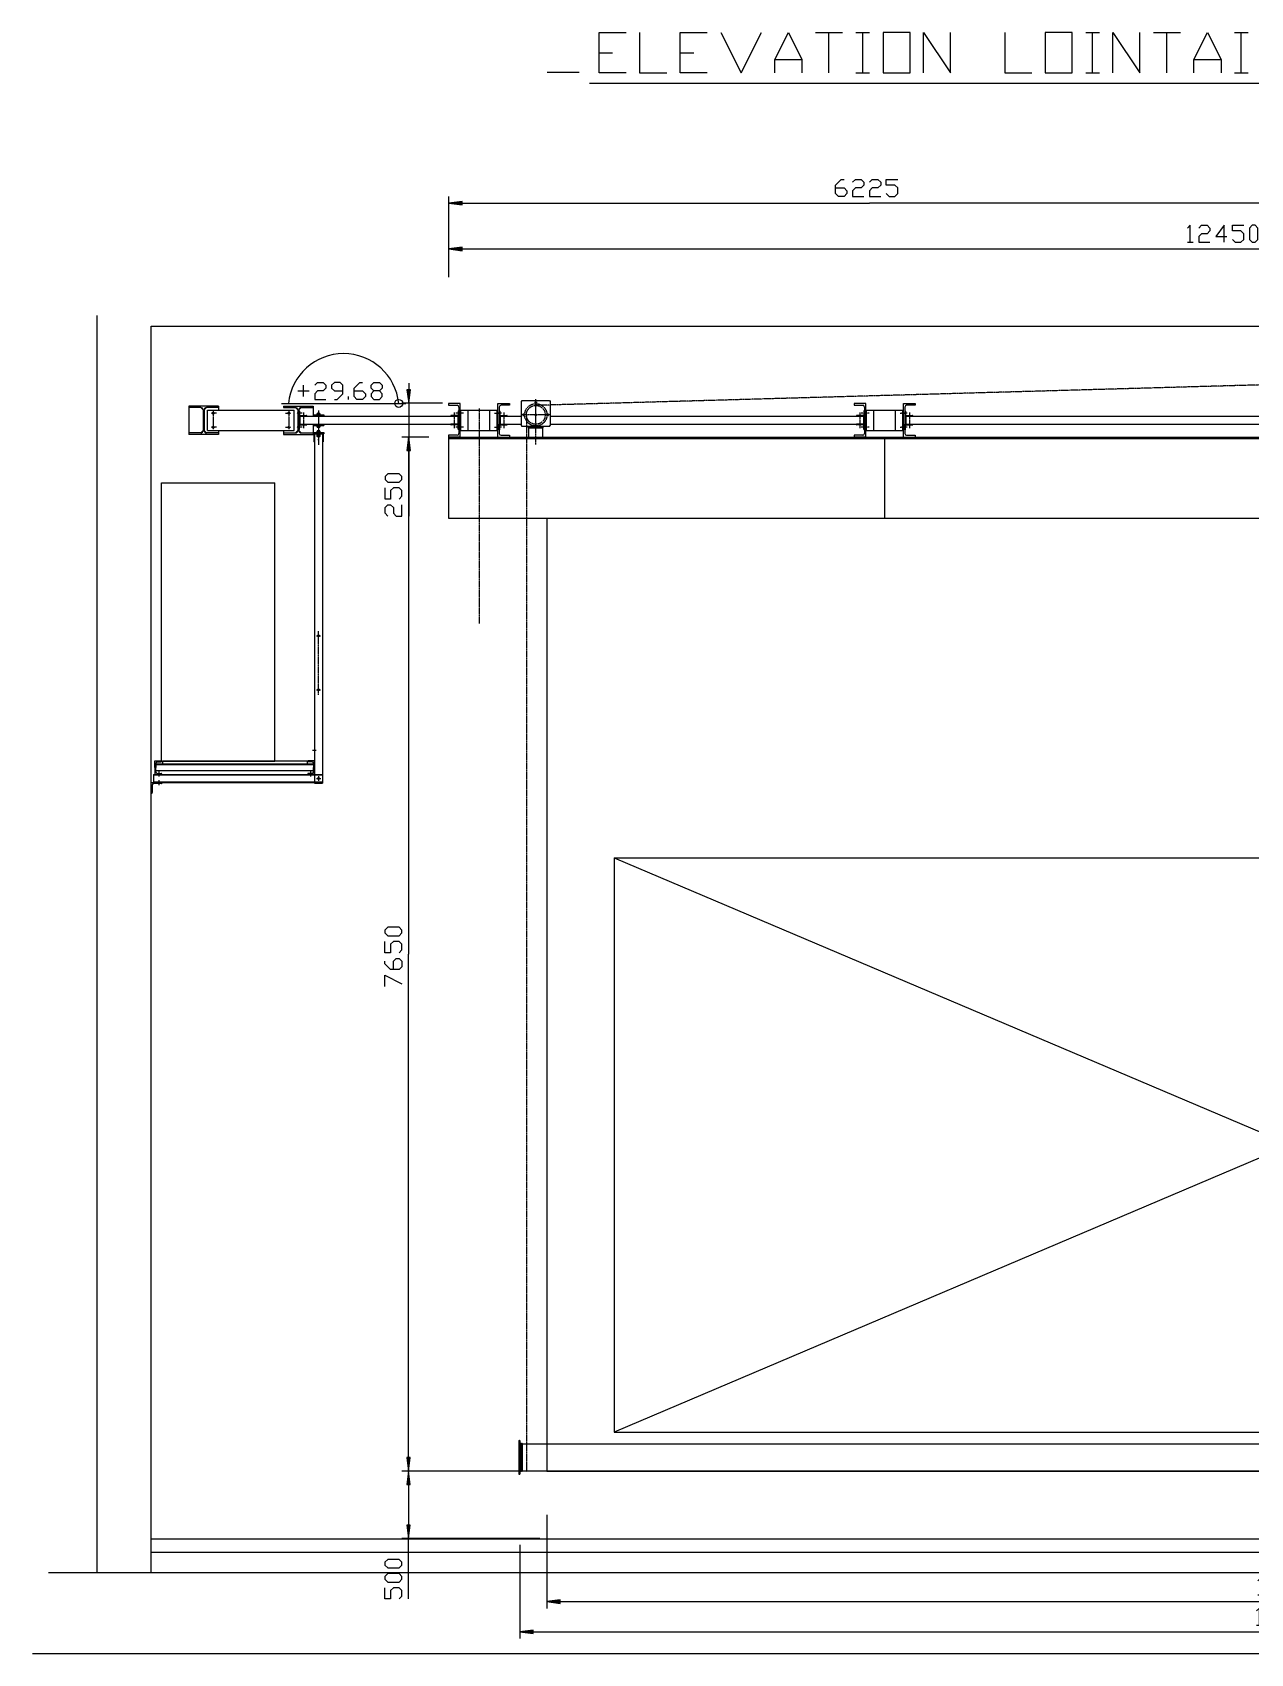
# Model space of a CAD drawing. Header units: millimetres. Extents: x 53635 to 142317, y 101101 to 147193.
# Drawn here: x 123942 to 132952, y 133843 to 145837 of the extents above; entities that cross this region are included whole.
import ezdxf

# ---------------------------------------------------------------- set-up
doc = ezdxf.new("R2010")
doc.units = ezdxf.units.MM
doc.header["$LTSCALE"] = 0.5
doc.header["$MEASUREMENT"] = 0
doc.linetypes.add('AXES2', pattern=[28.575, 19.05, -3.175, 3.175, -3.175])
doc.layers.get('0').update_dxf_attribs({"lineweight": 0})
for name, color, linetype, lineweight in [('-AXE', 1, 'AXES2', 0), ('-beton', 6, 'Continuous', 0), ('-fort', 7, 'Continuous', 0), ('AXE', 1, 'AXES2', 0), ('beton', 6, 'Continuous', 0), ('betonfin', 1, 'Continuous', 0), ('COT', 3, 'Continuous', 0), ('FIN', 1, 'Continuous', 0), ('FORT', 7, 'Continuous', 0)]:
    doc.layers.add(name, color=color, linetype=linetype, lineweight=lineweight)
doc.styles.add('_TCW_TXTSTY_1', font='TIMES.TTF')
doc.styles.get("Standard").update_dxf_attribs({"font": 'TXT.SHX'})
doc.dimstyles.get("Standard").update_dxf_attribs({"dimscale": 10, "dimtxt": 1.5, "dimasz": 2, "dimexe": 1, "dimexo": 1, "dimgap": 1, "dimtad": 1, "dimrnd": 0.5, "dimdsep": 46, "dimtxsty": '_TCW_TXTSTY_1', "dimcen": 0.09, "dimclrd": 3, "dimclre": 3, "dimclrt": 3, "dimadec": 0, "dimazin": 0, "dimtfac": 1, "dimtdec": 3, "dimtmove": 0, "dimatfit": 0, "dimfxl": 1, "dimfrac": 2, "dimtolj": 1, "dimtzin": 0, "dimarcsym": 0})

# ---------------------------------------------------------------- blocks, each defined once
blk = doc.blocks.new('*D23')
at = {"layer": 'COT', "linetype": 'Continuous'}
for points in [[(127546, 134004), (127646, 133991), (127646, 134017)], [(138946, 134004), (138846, 134017), (138846, 133991)]]:
    blk.add_hatch(color=3, dxfattribs=at).paths.add_polyline_path(points)
at = {"linetype": 'ByBlock'}
for points in [[(133017, 134054), (133017, 134179), (132996, 134158)], [(133100, 134054), (133100, 134179), (133079, 134158)]]:
    blk.add_lwpolyline(points, dxfattribs=at)
at = {"linetype": 'ByBlock', "flags": 128}
for points in [[(133225, 134054), (133225, 134179), (133162, 134096), (133246, 134096)], [(133308, 134054), (133329, 134054), (133350, 134075), (133350, 134158), (133329, 134179), (133308, 134179), (133287, 134158), (133287, 134075), (133308, 134054)], [(133412, 134054), (133433, 134054), (133454, 134075), (133454, 134158), (133433, 134179), (133412, 134179), (133392, 134158), (133392, 134075), (133412, 134054)], [(132996, 134054), (133037, 134054)], [(133079, 134054), (133121, 134054)]]:
    blk.add_lwpolyline(points, dxfattribs=at)
at = {"layer": 'COT', "color": 3, "linetype": 'Continuous'}
for p, q in [((127546, 134647), (127546, 133954)), ((138946, 134647), (138946, 133954))]:
    blk.add_line(p, q, dxfattribs=at)
at = {"layer": 'COT', "color": 3, "linetype": 'Continuous', "flags": 128}
for points in [[(127546, 134004), (127646, 133991), (127646, 134017)], [(138946, 134004), (138846, 134017), (138846, 133991)]]:
    blk.add_lwpolyline(points, close=True, dxfattribs=at)
for points in [[(127646, 134004), (127646, 134004), (127646, 134004), (138846, 134004)], [(138846, 134004), (138846, 134004), (138846, 134004), (138846, 134004)]]:
    blk.add_lwpolyline(points, dxfattribs=at)
blk = doc.blocks.new('*D24')
at = {"layer": 'COT', "linetype": 'Continuous'}
for points in [[(127746, 134227), (127846, 134214), (127846, 134240)], [(138746, 134227), (138646, 134240), (138646, 134214)]]:
    blk.add_hatch(color=3, dxfattribs=at).paths.add_polyline_path(points)
at = {"linetype": 'ByBlock'}
for points in [[(133027, 134277), (133027, 134402), (133006, 134381)], [(133110, 134277), (133110, 134402), (133089, 134381)]]:
    blk.add_lwpolyline(points, dxfattribs=at)
at = {"linetype": 'ByBlock', "flags": 128}
for points in [[(133194, 134277), (133214, 134277), (133235, 134298), (133235, 134381), (133214, 134402), (133194, 134402), (133173, 134381), (133173, 134298), (133194, 134277)], [(133298, 134277), (133319, 134277), (133339, 134298), (133339, 134381), (133319, 134402), (133298, 134402), (133277, 134381), (133277, 134298), (133298, 134277)], [(133402, 134277), (133423, 134277), (133444, 134298), (133444, 134381), (133423, 134402), (133402, 134402), (133381, 134381), (133381, 134298), (133402, 134277)], [(133006, 134277), (133048, 134277)], [(133089, 134277), (133131, 134277)]]:
    blk.add_lwpolyline(points, dxfattribs=at)
at = {"layer": 'COT', "color": 3, "linetype": 'Continuous'}
for p, q in [((127746, 134869), (127746, 134177)), ((138746, 134867), (138746, 134177))]:
    blk.add_line(p, q, dxfattribs=at)
at = {"layer": 'COT', "color": 3, "linetype": 'Continuous', "flags": 128}
for points in [[(127746, 134227), (127846, 134214), (127846, 134240)], [(138746, 134227), (138646, 134240), (138646, 134214)]]:
    blk.add_lwpolyline(points, close=True, dxfattribs=at)
for points in [[(127846, 134227), (127846, 134227), (127846, 134227), (138646, 134227)], [(138646, 134227), (138646, 134227), (138646, 134227), (138646, 134227)]]:
    blk.add_lwpolyline(points, dxfattribs=at)
blk = doc.blocks.new('*D38')
at = {"layer": 'COT', "linetype": 'Continuous'}
for points in [[(126724, 142843), (126711, 142743), (126737, 142743)], [(126724, 135193), (126737, 135293), (126711, 135293)]]:
    blk.add_hatch(color=3, dxfattribs=at).paths.add_polyline_path(points)
at = {"linetype": 'ByBlock', "flags": 128}
for points in [[(126674, 139174), (126674, 139195), (126654, 139216), (126570, 139216), (126549, 139195), (126549, 139174), (126570, 139153), (126654, 139153), (126674, 139174)], [(126654, 139028), (126674, 139049), (126674, 139091), (126654, 139111), (126612, 139111), (126591, 139091), (126591, 139028), (126549, 139028), (126549, 139111)], [(126612, 138903), (126612, 138966), (126633, 138986), (126654, 138986), (126674, 138966), (126674, 138924), (126654, 138903), (126591, 138903), (126549, 138945), (126549, 138966)], [(126549, 138778), (126549, 138861), (126674, 138799)]]:
    blk.add_lwpolyline(points, dxfattribs=at)
at = {"layer": 'COT', "color": 3, "linetype": 'Continuous'}
for p, q in [((126871, 142843), (126674, 142843)), ((127696, 135193), (126674, 135193))]:
    blk.add_line(p, q, dxfattribs=at)
at = {"layer": 'COT', "color": 3, "linetype": 'Continuous', "flags": 128}
for points in [[(126724, 142843), (126711, 142743), (126737, 142743)], [(126724, 135193), (126737, 135293), (126711, 135293)]]:
    blk.add_lwpolyline(points, close=True, dxfattribs=at)
for points in [[(126724, 142743), (126724, 142743), (126724, 142743), (126724, 139018)], [(126724, 135293), (126724, 135293), (126724, 135293), (126724, 139018)]]:
    blk.add_lwpolyline(points, dxfattribs=at)
blk = doc.blocks.new('*D39')
at = {"layer": 'COT', "linetype": 'Continuous'}
for points in [[(126725, 143093), (126738, 143193), (126712, 143193)], [(126725, 142843), (126712, 142743), (126738, 142743)]]:
    blk.add_hatch(color=3, dxfattribs=at).paths.add_polyline_path(points)
at = {"linetype": 'ByBlock', "flags": 128}
for points in [[(126675, 142530), (126675, 142551), (126654, 142572), (126570, 142572), (126550, 142551), (126550, 142530), (126570, 142509), (126654, 142509), (126675, 142530)], [(126654, 142384), (126675, 142405), (126675, 142447), (126654, 142468), (126612, 142468), (126591, 142447), (126591, 142384), (126550, 142384), (126550, 142468)], [(126570, 142259), (126550, 142280), (126550, 142322), (126570, 142343), (126591, 142343), (126612, 142322), (126612, 142280), (126633, 142259), (126675, 142259), (126675, 142343)]]:
    blk.add_lwpolyline(points, dxfattribs=at)
at = {"layer": 'COT', "color": 3, "linetype": 'Continuous'}
for p, q in [((126975, 143093), (126675, 143093)), ((126875, 142843), (126675, 142843))]:
    blk.add_line(p, q, dxfattribs=at)
at = {"layer": 'COT', "color": 3, "linetype": 'Continuous', "flags": 128}
for points in [[(126725, 143243), (126725, 143193)], [(126725, 142843), (126725, 142613), (126725, 142259), (126725, 142259)]]:
    blk.add_lwpolyline(points, dxfattribs=at)
for points in [[(126725, 143093), (126738, 143193), (126712, 143193)], [(126725, 142843), (126712, 142743), (126738, 142743)]]:
    blk.add_lwpolyline(points, close=True, dxfattribs=at)
at = {"layer": 'COT', "color": 3, "linetype": 'Continuous'}
blk.add_lwpolyline([(126725, 143093), (126725, 142843)], dxfattribs=at)
blk = doc.blocks.new('*D45')
at = {"layer": 'COT', "linetype": 'Continuous'}
for points in [[(127021, 144235), (127121, 144222), (127121, 144248)], [(139471, 144235), (139371, 144248), (139371, 144222)]]:
    blk.add_hatch(color=3, dxfattribs=at).paths.add_polyline_path(points)
at = {"linetype": 'ByBlock'}
for points in [[(132506, 144285), (132506, 144410), (132485, 144389)], [(133298, 144327), (133381, 144327)], [(133423, 144410), (133464, 144410)], [(133444, 144285), (133444, 144410)]]:
    blk.add_lwpolyline(points, dxfattribs=at)
at = {"linetype": 'ByBlock', "flags": 128}
for points in [[(132569, 144389), (132589, 144410), (132631, 144410), (132652, 144389), (132652, 144368), (132631, 144348), (132589, 144348), (132569, 144327), (132569, 144285), (132652, 144285)], [(132756, 144285), (132756, 144410), (132694, 144327), (132777, 144327)], [(132819, 144306), (132839, 144285), (132881, 144285), (132902, 144306), (132902, 144348), (132881, 144368), (132819, 144368), (132819, 144410), (132902, 144410)], [(132964, 144285), (132985, 144285), (133006, 144306), (133006, 144389), (132985, 144410), (132964, 144410), (132944, 144389), (132944, 144306), (132964, 144285)], [(133256, 144389), (133235, 144410), (133194, 144410), (133173, 144389), (133173, 144306), (133194, 144285), (133235, 144285), (133256, 144306)], [(133298, 144285), (133298, 144327), (133339, 144410), (133381, 144327), (133381, 144285)], [(133506, 144306), (133527, 144285), (133569, 144285), (133589, 144306), (133506, 144389), (133527, 144410), (133569, 144410), (133589, 144389)], [(133631, 144306), (133652, 144285), (133694, 144285), (133714, 144306), (133631, 144389), (133652, 144410), (133694, 144410), (133714, 144389)], [(133756, 144285), (133839, 144285), (133839, 144410), (133756, 144410), (133756, 144285)], [(133881, 144285), (133881, 144410), (133964, 144285), (133964, 144410)], [(132485, 144285), (132527, 144285)], [(133423, 144285), (133464, 144285)]]:
    blk.add_lwpolyline(points, dxfattribs=at)
at = {"layer": 'COT', "color": 3, "linetype": 'Continuous'}
for p, q in [((127021, 144027), (127021, 144285)), ((139471, 144027), (139471, 144285))]:
    blk.add_line(p, q, dxfattribs=at)
at = {"layer": 'COT', "color": 3, "linetype": 'Continuous', "flags": 128}
for points in [[(127021, 144235), (127121, 144222), (127121, 144248)], [(139471, 144235), (139371, 144248), (139371, 144222)]]:
    blk.add_lwpolyline(points, close=True, dxfattribs=at)
for points in [[(127121, 144235), (127121, 144235), (127121, 144235), (133246, 144235)], [(139371, 144235), (139371, 144235), (139371, 144235), (133246, 144235)]]:
    blk.add_lwpolyline(points, dxfattribs=at)
blk = doc.blocks.new('*D46')
at = {"layer": 'COT', "linetype": 'Continuous'}
for points in [[(127021, 144574), (127121, 144561), (127121, 144587)], [(133246, 144574), (133146, 144587), (133146, 144561)]]:
    blk.add_hatch(color=3, dxfattribs=at).paths.add_polyline_path(points)
at = {"linetype": 'ByBlock', "flags": 128}
for points in [[(129883, 144687), (129946, 144687), (129967, 144666), (129967, 144645), (129946, 144624), (129904, 144624), (129883, 144645), (129883, 144708), (129925, 144749), (129946, 144749)], [(130008, 144729), (130029, 144749), (130071, 144749), (130092, 144729), (130092, 144708), (130071, 144687), (130029, 144687), (130008, 144666), (130008, 144624), (130092, 144624)], [(130133, 144729), (130154, 144749), (130196, 144749), (130217, 144729), (130217, 144708), (130196, 144687), (130154, 144687), (130133, 144666), (130133, 144624), (130217, 144624)], [(130258, 144645), (130279, 144624), (130321, 144624), (130342, 144645), (130342, 144687), (130321, 144708), (130258, 144708), (130258, 144749), (130342, 144749)]]:
    blk.add_lwpolyline(points, dxfattribs=at)
at = {"layer": 'COT', "color": 3, "linetype": 'Continuous'}
for p, q in [((127021, 144158), (127021, 144624)), ((133246, 144550), (133246, 144624))]:
    blk.add_line(p, q, dxfattribs=at)
at = {"layer": 'COT', "color": 3, "linetype": 'Continuous', "flags": 128}
for points in [[(127021, 144574), (127121, 144561), (127121, 144587)], [(133246, 144574), (133146, 144587), (133146, 144561)]]:
    blk.add_lwpolyline(points, close=True, dxfattribs=at)
for points in [[(127121, 144574), (127121, 144574), (127121, 144574), (130133, 144574)], [(133146, 144574), (133146, 144574), (133146, 144574), (130133, 144574)]]:
    blk.add_lwpolyline(points, dxfattribs=at)
blk = doc.blocks.new('*D77')
at = {"layer": 'COT', "linetype": 'Continuous', "ltscale": 2}
for points in [[(126724, 135193), (126711, 135093), (126737, 135093)], [(126724, 134693), (126737, 134793), (126711, 134793)]]:
    blk.add_hatch(color=3, dxfattribs=at).paths.add_polyline_path(points)
at = {"linetype": 'ByBlock', "flags": 128}
for points in [[(126674, 134497), (126674, 134518), (126654, 134538), (126570, 134538), (126549, 134518), (126549, 134497), (126570, 134476), (126654, 134476), (126674, 134497)], [(126674, 134393), (126674, 134413), (126654, 134434), (126570, 134434), (126549, 134413), (126549, 134393), (126570, 134372), (126654, 134372), (126674, 134393)], [(126654, 134247), (126674, 134268), (126674, 134309), (126654, 134330), (126612, 134330), (126591, 134309), (126591, 134247), (126549, 134247), (126549, 134330)]]:
    blk.add_lwpolyline(points, dxfattribs=at)
at = {"layer": 'COT', "color": 3, "linetype": 'Continuous', "ltscale": 2}
for p, q in [((127646, 135193), (126674, 135193)), ((127696, 134693), (126674, 134693))]:
    blk.add_line(p, q, dxfattribs=at)
at = {"layer": 'COT', "color": 3, "linetype": 'Continuous', "ltscale": 2, "flags": 128}
for points in [[(126724, 135193), (126711, 135093), (126737, 135093)], [(126724, 134693), (126737, 134793), (126711, 134793)]]:
    blk.add_lwpolyline(points, close=True, dxfattribs=at)
for points in [[(126724, 135093), (126724, 134793), (126724, 134793), (126724, 134743)], [(126724, 134247), (126724, 134580), (126724, 134693), (126724, 134743)]]:
    blk.add_lwpolyline(points, dxfattribs=at)

msp = doc.modelspace()

# ---------------------------------------------------------------- linework, layer by layer
at = {"layer": '-AXE'}
for p, q in [((125303.65, 143019.63), (125263.18, 143019.63)), ((125303.65, 143019.63), (125263.18, 143019.63)), ((125278.19, 143035.91), (125278.19, 142901.56)), ((125278.19, 143035.91), (125278.19, 142901.56)), ((125812.73, 143019.63), (125853.21, 143019.63)), ((125812.73, 143019.63), (125853.21, 143019.63)), ((125838.19, 143035.91), (125838.19, 142901.56)), ((125838.19, 143035.91), (125838.19, 142901.56)), ((125938.14, 143019.63), (125897.66, 143019.63)), ((125946.69, 143025.51), (125946.69, 142909.6)), ((127061.69, 143025.51), (127061.69, 142909.6)), ((127113.07, 143019.63), (127072.59, 143019.63)), ((127130.63, 143019.63), (127090.16, 143019.63)), ((127360.75, 143019.63), (127401.23, 143019.63)), ((127411.6, 143019.63), (127371.12, 143019.63)), ((127429.69, 143025.51), (127429.69, 142909.6)), ((130061.69, 143025.51), (130061.69, 142909.6)), ((130113.07, 143019.63), (130072.59, 143019.63)), ((130130.63, 143019.63), (130090.16, 143019.63)), ((130360.75, 143019.63), (130401.23, 143019.63)), ((130411.6, 143019.63), (130371.12, 143019.63)), ((130429.69, 143025.51), (130429.69, 142909.6)), ((125303.65, 142915.63), (125263.18, 142915.63)), ((125303.65, 142915.63), (125263.18, 142915.63)), ((125812.73, 142915.63), (125853.21, 142915.63)), ((125812.73, 142915.63), (125853.21, 142915.63)), ((125938.14, 142915.63), (125897.66, 142915.63)), ((127113.07, 142915.63), (127072.59, 142915.63)), ((127130.63, 142915.63), (127090.16, 142915.63)), ((127360.75, 142915.63), (127401.23, 142915.63)), ((127411.6, 142915.63), (127371.12, 142915.63)), ((130113.07, 142915.63), (130072.59, 142915.63)), ((130130.63, 142915.63), (130090.16, 142915.63)), ((130360.75, 142915.63), (130401.23, 142915.63)), ((130411.6, 142915.63), (130371.12, 142915.63))]:
    msp.add_line(p, q, dxfattribs=at)
at = {"layer": '-beton'}
for p, q in [((124420.69, 134442.63), (124420.69, 143742.63)), ((124820.69, 134442.63), (124820.69, 143662.63)), ((124895.69, 140445.63), (124895.69, 142505.63)), ((125735.69, 140445.63), (125735.69, 142505.63))]:
    msp.add_line(p, q, dxfattribs=at)
at = {"layer": '-beton', "color": 6}
for p, q in [((124820.69, 143662.63), (141670.69, 143662.63)), ((124895.69, 142505.63), (125735.69, 142505.63)), ((124895.69, 140445.63), (125735.69, 140445.63))]:
    msp.add_line(p, q, dxfattribs=at)
at = {"layer": '-fort'}
for p, q in [((125318.19, 143072.63), (125098.19, 143072.63)), ((125098.19, 143072.63), (125098.19, 143061.63)), ((125186.69, 143061.63), (125098.19, 143061.63)), ((125204.69, 143043.63), (125204.69, 142891.63)), ((125211.69, 143043.63), (125211.69, 142891.63)), ((125318.19, 143061.63), (125229.69, 143061.63)), ((125238.19, 143042.63), (125878.19, 143042.63)), ((125318.19, 143072.63), (125318.19, 143061.63)), ((125798.19, 143072.63), (126018.19, 143072.63)), ((125798.19, 143072.63), (125798.19, 143061.63)), ((125798.19, 143061.63), (125886.69, 143061.63)), ((125904.69, 143043.63), (125904.69, 142891.63)), ((125911.69, 143043.63), (125911.69, 142891.63)), ((125911.69, 143037.63), (125911.69, 142997.63)), ((125911.69, 143037.63), (125913.69, 143037.63)), ((125911.69, 142997.63), (125971.69, 142997.63)), ((125916.69, 143034.63), (125916.69, 143008.63)), ((125919.69, 142997.63), (127088.69, 142997.63)), ((125922.69, 143002.63), (125968.69, 143002.63)), ((125929.69, 143061.63), (126018.19, 143061.63)), ((125971.69, 142999.63), (125971.69, 142997.63)), ((126018.19, 143072.63), (126018.19, 143061.63)), ((126018.19, 143007.63), (126098.19, 143007.63)), ((126018.19, 142997.63), (126098.19, 142997.63)), ((126049.19, 143018.43), (126047.8, 143017.88)), ((126047.8, 143008.17), (126047.8, 143017.88)), ((126047.8, 143008.17), (126049.19, 143007.63)), ((126058.19, 143018.43), (126049.19, 143018.43)), ((126058.19, 143007.63), (126049.19, 143007.63)), ((126053, 143008.17), (126053, 143017.88)), ((126067.19, 143018.43), (126058.19, 143018.43)), ((126067.19, 143007.63), (126058.19, 143007.63)), ((126063.39, 143008.17), (126063.39, 143017.88)), ((126068.59, 143017.88), (126067.19, 143018.43)), ((126067.19, 143007.63), (126068.59, 143008.17)), ((126068.59, 143017.88), (126068.59, 143008.17)), ((127020.69, 143092.63), (127020.69, 143079.13)), ((127105.69, 143092.63), (127020.69, 143092.63)), ((127020.69, 143079.13), (127083.19, 143079.13)), ((127036.69, 142999.63), (127036.69, 142997.63)), ((127096.69, 142997.63), (127036.69, 142997.63)), ((127085.69, 143002.63), (127039.69, 143002.63)), ((127088.69, 142997.63), (127088.69, 142937.63)), ((127091.69, 143034.63), (127091.69, 143008.63)), ((127096.69, 143037.63), (127094.69, 143037.63)), ((127096.69, 143065.63), (127096.69, 142869.63)), ((127096.69, 143037.63), (127096.69, 142997.63)), ((127105.69, 142842.63), (127105.69, 143092.63)), ((127105.69, 143042.63), (127385.69, 143042.63)), ((127385.69, 143092.63), (127470.69, 143092.63)), ((127385.69, 142842.63), (127385.69, 143092.63)), ((127394.69, 143065.63), (127394.69, 142869.63)), ((127394.69, 143037.63), (127396.69, 143037.63)), ((127394.69, 143037.63), (127394.69, 142997.63)), ((127394.69, 142997.63), (127454.69, 142997.63)), ((127399.69, 143034.63), (127399.69, 143008.63)), ((127402.69, 142997.63), (127560.54, 142997.63)), ((127405.69, 143002.63), (127451.69, 143002.63)), ((127470.69, 143079.13), (127408.19, 143079.13)), ((127454.69, 142999.63), (127454.69, 142997.63)), ((127470.69, 143092.63), (127470.69, 143079.13)), ((127770.54, 142997.63), (130088.69, 142997.63)), ((130105.69, 143092.63), (130020.69, 143092.63)), ((130020.69, 143092.63), (130020.69, 143079.13)), ((130020.69, 143079.13), (130083.19, 143079.13)), ((130036.69, 142999.63), (130036.69, 142997.63)), ((130096.69, 142997.63), (130036.69, 142997.63)), ((130085.69, 143002.63), (130039.69, 143002.63)), ((130088.69, 142997.63), (130088.69, 142937.63)), ((130091.69, 143034.63), (130091.69, 143008.63)), ((130096.69, 143037.63), (130094.69, 143037.63)), ((130096.69, 143065.63), (130096.69, 142869.63)), ((130096.69, 143037.63), (130096.69, 142997.63)), ((130105.69, 142842.63), (130105.69, 143092.63)), ((130105.69, 143042.63), (130385.69, 143042.63)), ((130385.69, 143092.63), (130470.69, 143092.63)), ((130385.69, 142842.63), (130385.69, 143092.63)), ((130394.69, 143065.63), (130394.69, 142869.63)), ((130394.69, 143037.63), (130394.69, 142997.63)), ((130394.69, 143037.63), (130396.69, 143037.63)), ((130394.69, 142997.63), (130454.69, 142997.63)), ((130399.69, 143034.63), (130399.69, 143008.63)), ((130402.69, 142997.63), (133088.69, 142997.63)), ((130405.69, 143002.63), (130451.69, 143002.63)), ((130470.69, 143079.13), (130408.19, 143079.13)), ((130454.69, 142999.63), (130454.69, 142997.63)), ((130470.69, 143092.63), (130470.69, 143079.13)), ((125186.69, 142873.63), (125098.19, 142873.63)), ((125098.19, 142873.63), (125098.19, 142862.63)), ((125318.19, 142862.63), (125098.19, 142862.63)), ((125318.19, 142873.63), (125229.69, 142873.63)), ((125238.19, 142892.63), (125878.19, 142892.63)), ((125318.19, 142873.63), (125318.19, 142862.63)), ((125798.19, 142873.63), (125886.69, 142873.63)), ((125798.19, 142873.63), (125798.19, 142862.63)), ((125798.19, 142862.63), (126018.19, 142862.63)), ((125911.69, 142897.63), (125911.69, 142937.63)), ((125911.69, 142937.63), (125971.69, 142937.63)), ((125911.69, 142897.63), (125913.69, 142897.63)), ((125916.69, 142900.63), (125916.69, 142926.63)), ((125919.69, 142937.63), (127088.69, 142937.63)), ((125922.69, 142932.63), (125968.69, 142932.63)), ((125929.69, 142873.63), (126018.19, 142873.63)), ((125971.69, 142935.63), (125971.69, 142937.63)), ((126018.19, 142937.63), (126098.19, 142937.63)), ((126018.19, 142927.63), (126098.19, 142927.63)), ((126018.19, 142877.63), (126098.19, 142877.63)), ((126018.19, 142873.63), (126018.19, 142862.63)), ((126018.19, 142867.63), (126098.19, 142867.63)), ((126049.19, 142927.63), (126047.8, 142927.08)), ((126047.8, 142917.37), (126047.8, 142927.08)), ((126047.8, 142917.37), (126049.19, 142916.83)), ((126049.19, 142888.43), (126047.8, 142887.88)), ((126047.8, 142878.17), (126047.8, 142887.88)), ((126047.8, 142878.17), (126049.19, 142877.63)), ((126049.19, 142867.63), (126047.8, 142867.08)), ((126047.8, 142857.37), (126047.8, 142867.08)), ((126047.8, 142857.37), (126049.19, 142856.83)), ((126049.19, 142856.83), (126047.8, 142856.28)), ((126047.8, 142846.57), (126047.8, 142856.28)), ((126058.19, 142927.63), (126049.19, 142927.63)), ((126058.19, 142916.83), (126049.19, 142916.83)), ((126058.19, 142888.43), (126049.19, 142888.43)), ((126058.19, 142877.63), (126049.19, 142877.63)), ((126058.19, 142867.63), (126049.19, 142867.63)), ((126058.19, 142856.83), (126049.19, 142856.83)), ((126058.19, 142856.83), (126049.19, 142856.83)), ((126053, 142917.37), (126053, 142927.08)), ((126053, 142878.17), (126053, 142887.88)), ((126053, 142857.37), (126053, 142867.08)), ((126053, 142846.57), (126053, 142856.28)), ((126067.19, 142927.63), (126058.19, 142927.63)), ((126067.19, 142916.83), (126058.19, 142916.83)), ((126067.19, 142888.43), (126058.19, 142888.43)), ((126067.19, 142877.63), (126058.19, 142877.63)), ((126067.19, 142867.63), (126058.19, 142867.63)), ((126067.19, 142856.83), (126058.19, 142856.83)), ((126067.19, 142856.83), (126058.19, 142856.83)), ((126063.39, 142917.37), (126063.39, 142927.08)), ((126063.39, 142878.17), (126063.39, 142887.88)), ((126063.39, 142857.37), (126063.39, 142867.08)), ((126063.39, 142846.57), (126063.39, 142856.28)), ((126068.59, 142927.08), (126067.19, 142927.63)), ((126067.19, 142916.83), (126068.59, 142917.37)), ((126068.59, 142887.88), (126067.19, 142888.43)), ((126067.19, 142877.63), (126068.59, 142878.17)), ((126068.59, 142867.08), (126067.19, 142867.63)), ((126067.19, 142856.83), (126068.59, 142857.37)), ((126068.59, 142856.28), (126067.19, 142856.83)), ((126068.59, 142927.08), (126068.59, 142917.37)), ((126068.59, 142887.88), (126068.59, 142878.17)), ((126068.59, 142867.08), (126068.59, 142857.37)), ((126068.59, 142856.28), (126068.59, 142846.57)), ((127020.69, 142856.13), (127020.69, 142842.63)), ((127083.19, 142856.13), (127020.69, 142856.13)), ((127036.69, 142935.63), (127036.69, 142937.63)), ((127096.69, 142937.63), (127036.69, 142937.63)), ((127085.69, 142932.63), (127039.69, 142932.63)), ((127091.69, 142900.63), (127091.69, 142926.63)), ((127096.69, 142897.63), (127094.69, 142897.63)), ((127096.69, 142897.63), (127096.69, 142937.63)), ((127105.69, 142892.63), (127385.69, 142892.63)), ((127394.69, 142937.63), (127454.69, 142937.63)), ((127394.69, 142897.63), (127394.69, 142937.63)), ((127394.69, 142897.63), (127396.69, 142897.63)), ((127399.69, 142900.63), (127399.69, 142926.63)), ((127402.69, 142937.63), (127560.54, 142937.63)), ((127405.69, 142932.63), (127451.69, 142932.63)), ((127408.19, 142856.13), (127470.69, 142856.13)), ((127454.69, 142935.63), (127454.69, 142937.63)), ((127470.69, 142856.13), (127470.69, 142842.63)), ((127770.54, 142937.63), (130088.69, 142937.63)), ((130083.19, 142856.13), (130020.69, 142856.13)), ((130020.69, 142856.13), (130020.69, 142842.63)), ((130096.69, 142937.63), (130036.69, 142937.63)), ((130036.69, 142935.63), (130036.69, 142937.63)), ((130085.69, 142932.63), (130039.69, 142932.63)), ((130091.69, 142900.63), (130091.69, 142926.63)), ((130096.69, 142897.63), (130094.69, 142897.63)), ((130096.69, 142897.63), (130096.69, 142937.63)), ((130105.69, 142892.63), (130385.69, 142892.63)), ((130394.69, 142897.63), (130394.69, 142937.63)), ((130394.69, 142937.63), (130454.69, 142937.63)), ((130394.69, 142897.63), (130396.69, 142897.63)), ((130399.69, 142900.63), (130399.69, 142926.63)), ((130402.69, 142937.63), (133088.69, 142937.63)), ((130405.69, 142932.63), (130451.69, 142932.63)), ((130408.19, 142856.13), (130470.69, 142856.13)), ((130454.69, 142935.63), (130454.69, 142937.63)), ((130470.69, 142856.13), (130470.69, 142842.63)), ((126028.19, 142807.63), (126023.19, 142807.63)), ((126047.8, 142846.57), (126049.19, 142846.03)), ((126058.19, 142846.03), (126049.19, 142846.03)), ((126067.19, 142846.03), (126058.19, 142846.03)), ((126067.19, 142846.03), (126068.59, 142846.57)), ((126093.19, 142807.63), (126088.19, 142807.63)), ((127105.69, 142842.63), (127020.69, 142842.63)), ((127385.69, 142842.63), (127470.69, 142842.63)), ((130105.69, 142842.63), (130020.69, 142842.63)), ((130385.69, 142842.63), (130470.69, 142842.63))]:
    msp.add_line(p, q, dxfattribs=at)
for centre, radius, start, end in [((125186.69, 143043.63), 18, 0, 90), ((125229.69, 143043.63), 18, 90, 180), ((125886.69, 143043.63), 18, 0, 90), ((125929.69, 143043.63), 18, 90, 180), ((125913.69, 143034.63), 3, 0, 90), ((125922.69, 143008.63), 6, 180, 270), ((125968.69, 142999.63), 3, 0, 90), ((126050.4, 143011.97), 6.46, 66.292392, 113.707608), ((126050.4, 143014.09), 6.46, -113.707608, -66.292392), ((126058.19, 142993.39), 25.04, 78.017985, 101.982015), ((126058.19, 143032.66), 25.04, -101.982015, -78.017985), ((126065.99, 143011.97), 6.46, 66.292392, 113.707608), ((126065.99, 143014.09), 6.46, -113.707608, -66.292392), ((127039.69, 142999.63), 3, 90, 180), ((127083.19, 143065.63), 13.5, 0, 90), ((127085.69, 143008.63), 6, -90, 0), ((127094.69, 143034.63), 3, 90, 180), ((127408.19, 143065.63), 13.5, 90, 180), ((127396.69, 143034.63), 3, 0, 90), ((127405.69, 143008.63), 6, 180, 270), ((127451.69, 142999.63), 3, 0, 90), ((130039.69, 142999.63), 3, 90, 180), ((130083.19, 143065.63), 13.5, 0, 90), ((130085.69, 143008.63), 6, -90, 0), ((130094.69, 143034.63), 3, 90, 180), ((130408.19, 143065.63), 13.5, 90, 180), ((130396.69, 143034.63), 3, 0, 90), ((130405.69, 143008.63), 6, 180, 270), ((130451.69, 142999.63), 3, 0, 90), ((125186.69, 142891.63), 18, -90, 0), ((125229.69, 142891.63), 18, 180, 270), ((125886.69, 142891.63), 18, -90, 0), ((125929.69, 142891.63), 18, 180, 270), ((125913.69, 142900.63), 3, -90, 0), ((125922.69, 142926.63), 6, 90, 180), ((125968.69, 142935.63), 3, -90, 0), ((126050.4, 142921.17), 6.46, 66.292392, 113.707608), ((126050.4, 142923.29), 6.46, -113.707608, -66.292392), ((126050.4, 142881.97), 6.46, 66.292392, 113.707608), ((126050.4, 142884.09), 6.46, -113.707608, -66.292392), ((126050.4, 142861.17), 6.46, 66.292392, 113.707608), ((126050.4, 142863.29), 6.46, -113.707608, -66.292392), ((126050.4, 142850.37), 6.46, 66.292392, 113.707608), ((126058.19, 142902.59), 25.04, 78.017985, 101.982015), ((126058.19, 142941.86), 25.04, -101.982015, -78.017985), ((126058.19, 142863.39), 25.04, 78.017985, 101.982015), ((126058.19, 142902.66), 25.04, -101.982015, -78.017985), ((126058.19, 142842.59), 25.04, 78.017985, 101.982015), ((126058.19, 142881.86), 25.04, -101.982015, -78.017985), ((126058.19, 142831.79), 25.04, 78.017985, 101.982015), ((126065.99, 142921.17), 6.46, 66.292392, 113.707608), ((126065.99, 142923.29), 6.46, -113.707608, -66.292392), ((126065.99, 142881.97), 6.46, 66.292392, 113.707608), ((126065.99, 142884.09), 6.46, -113.707608, -66.292392), ((126065.99, 142861.17), 6.46, 66.292392, 113.707608), ((126065.99, 142863.29), 6.46, -113.707608, -66.292392), ((126065.99, 142850.37), 6.46, 66.292392, 113.707608), ((127039.69, 142935.63), 3, 180, 270), ((127083.19, 142869.63), 13.5, -90, 0), ((127085.69, 142926.63), 6, 0, 90), ((127094.69, 142900.63), 3, 180, 270), ((127408.19, 142869.63), 13.5, 180, 270), ((127396.69, 142900.63), 3, -90, 0), ((127405.69, 142926.63), 6, 90, 180), ((127451.69, 142935.63), 3, -90, 0), ((130039.69, 142935.63), 3, 180, 270), ((130083.19, 142869.63), 13.5, -90, 0), ((130085.69, 142926.63), 6, 0, 90), ((130094.69, 142900.63), 3, 180, 270), ((130408.19, 142869.63), 13.5, 180, 270), ((130396.69, 142900.63), 3, -90, 0), ((130405.69, 142926.63), 6, 90, 180), ((130451.69, 142935.63), 3, -90, 0), ((126050.4, 142852.49), 6.46, -113.707608, -66.292392), ((126058.19, 142871.06), 25.04, -101.982015, -78.017985), ((126065.99, 142852.49), 6.46, -113.707608, -66.292392)]:
    msp.add_arc(centre, radius, start, end, dxfattribs=at)
for p, q in [((125098.19, 143061.63), (125098.19, 142873.63)), ((125186.69, 143061.63), (125204.69, 143043.63)), ((125211.69, 143043.63), (125229.69, 143061.63)), ((125318.19, 143061.63), (125318.19, 143042.63)), ((125904.69, 143043.63), (125886.69, 143061.63)), ((125929.69, 143061.63), (125911.69, 143043.63)), ((126018.19, 143061.63), (126018.19, 142997.63)), ((126018.19, 143007.63), (126018.19, 142997.63)), ((126058.19, 143039.29), (126058.19, 142786.19)), ((126098.19, 143007.63), (126098.19, 142997.63)), ((125186.69, 142873.63), (125204.69, 142891.63)), ((125211.69, 142891.76), (125229.69, 142873.63)), ((125318.19, 142892.63), (125318.19, 142873.63)), ((125798.19, 142892.63), (125798.19, 142873.63)), ((125904.69, 142891.76), (125886.69, 142873.63)), ((125929.69, 142873.63), (125911.69, 142891.63)), ((126018.19, 142937.63), (126018.19, 142873.63)), ((126018.19, 142937.63), (126018.19, 142927.63)), ((126018.19, 142877.63), (126018.19, 142867.63)), ((126023.19, 142867.63), (126023.19, 142807.63)), ((126028.19, 142867.63), (126028.19, 140282.63)), ((126088.19, 142867.63), (126088.19, 140282.63)), ((126093.19, 142867.63), (126093.19, 142807.63)), ((126098.19, 142937.63), (126098.19, 142927.63)), ((126098.19, 142877.63), (126098.19, 142867.63)), ((124838.19, 140347.63), (126088.19, 140347.63)), ((124838.19, 140347.63), (124838.19, 140287.63)), ((124838.19, 140343.63), (126088.19, 140343.63)), ((124848.19, 140397.63), (124848.19, 140447.63)), ((124848.19, 140447.63), (124898.19, 140447.63)), ((124848.19, 140397.63), (124848.19, 140347.63)), ((124848.19, 140347.63), (124898.19, 140347.63)), ((124854.19, 140429.76), (124854.19, 140397.63)), ((124854.19, 140425.63), (126022.19, 140425.63)), ((124854.19, 140420.63), (126022.19, 140420.63)), ((124854.19, 140365.5), (124854.19, 140397.63)), ((124854.19, 140375.63), (126022.19, 140375.63)), ((124862.02, 140438.23), (124894.05, 140440.8)), ((124862.02, 140357.02), (124894.05, 140354.46)), ((124898.19, 140447.63), (124898.19, 140445.28)), ((124898.19, 140347.63), (124898.19, 140349.97)), ((124903.19, 140447.63), (125973.19, 140447.63)), ((124903.19, 140447.63), (124903.19, 140425.63)), ((125973.19, 140447.63), (125973.19, 140425.63)), ((126028.19, 140447.63), (125978.19, 140447.63)), ((125978.19, 140447.63), (125978.19, 140445.28)), ((125978.19, 140347.63), (125978.19, 140349.97)), ((126028.19, 140347.63), (125978.19, 140347.63)), ((126014.37, 140438.23), (125982.33, 140440.8)), ((126014.37, 140357.02), (125982.33, 140354.46)), ((126022.19, 140429.76), (126022.19, 140397.63)), ((126022.19, 140365.5), (126022.19, 140397.63)), ((126028.19, 140397.63), (126028.19, 140447.63)), ((126028.19, 140397.63), (126028.19, 140347.63)), ((124820.69, 140207.63), (124820.69, 140287.63)), ((124820.69, 140287.63), (124900.69, 140287.63)), ((124828.69, 140269.63), (124828.69, 140212.63)), ((124838.19, 140291.63), (126088.19, 140291.63)), ((124838.19, 140287.63), (126088.19, 140287.63)), ((124895.69, 140279.63), (124838.69, 140279.63)), ((124900.69, 140287.63), (124900.69, 140284.63)), ((126028.19, 140282.63), (126088.19, 140282.63)), ((124823.69, 140207.63), (124820.69, 140207.63))]:
    msp.add_line(p, q)
at = {"color": 0, "linetype": 'ByBlock'}
for p, q in [((125238.19, 142892.63), (125238.19, 143042.63)), ((125878.19, 142892.63), (125878.19, 143042.63)), ((125919.69, 142997.63), (125919.69, 142937.63)), ((126053.14, 143022.88), (126052.19, 143021.94)), ((126052.19, 143021.94), (126064.19, 143021.94)), ((126053.14, 143022.88), (126063.25, 143022.88)), ((126063.25, 143022.88), (126064.19, 143021.94)), ((127105.69, 142892.63), (127105.69, 143042.63)), ((127111.69, 142892.63), (127111.69, 143042.63)), ((127165.69, 142892.63), (127165.69, 143042.63)), ((127325.69, 142892.63), (127325.69, 143042.63)), ((127379.69, 142892.63), (127379.69, 143042.63)), ((127385.69, 142892.63), (127385.69, 143042.63)), ((127402.69, 142997.63), (127402.69, 142937.63)), ((130105.69, 142892.63), (130105.69, 143042.63)), ((130111.69, 142892.63), (130111.69, 143042.63)), ((130165.69, 142892.63), (130165.69, 143042.63)), ((130325.69, 142892.63), (130325.69, 143042.63)), ((130379.69, 142892.63), (130379.69, 143042.63)), ((130385.69, 142892.63), (130385.69, 143042.63)), ((130402.69, 142997.63), (130402.69, 142937.63)), ((126052.19, 142826.23), (126064.19, 142826.23)), ((126053.14, 142825.28), (126052.19, 142826.23)), ((126053.14, 142825.28), (126063.25, 142825.28)), ((126063.25, 142825.28), (126064.19, 142826.23))]:
    msp.add_line(p, q, dxfattribs=at)
at = {"linetype": 'ByBlock', "flags": 128}
for points in [[(128333.53, 145537.13), (128133.53, 145537.13), (128133.53, 145837.13), (128333.53, 145837.13)], [(128433.53, 145837.13), (128433.53, 145537.13), (128633.53, 145537.13)], [(128933.53, 145537.13), (128733.53, 145537.13), (128733.53, 145837.13), (128933.53, 145837.13)], [(129033.53, 145837.13), (129183.53, 145537.13), (129333.53, 145837.13)], [(129433.53, 145537.13), (129433.53, 145637.13), (129533.53, 145837.13), (129633.53, 145637.13), (129633.53, 145537.13)], [(129833.53, 145537.13), (129833.53, 145837.13)], [(130233.53, 145537.13), (130433.53, 145537.13), (130433.53, 145837.13), (130233.53, 145837.13), (130233.53, 145537.13)], [(130533.53, 145537.13), (130533.53, 145837.13), (130733.53, 145537.13), (130733.53, 145837.13)], [(131133.53, 145837.13), (131133.53, 145537.13), (131333.53, 145537.13)], [(131433.53, 145537.13), (131633.53, 145537.13), (131633.53, 145837.13), (131433.53, 145837.13), (131433.53, 145537.13)], [(131933.53, 145537.13), (131933.53, 145837.13), (132133.53, 145537.13), (132133.53, 145837.13)], [(132333.53, 145537.13), (132333.53, 145837.13)], [(132533.53, 145537.13), (132533.53, 145637.13), (132633.53, 145837.13), (132733.53, 145637.13), (132733.53, 145537.13)], [(130033.53, 145537.13), (130133.53, 145537.13)], [(131733.53, 145537.13), (131833.53, 145537.13)], [(132833.53, 145537.13), (132933.53, 145537.13)], [(125946.78, 143143.25), (125946.78, 143226.59)], [(126030.11, 143226.59), (126050.95, 143247.42), (126092.61, 143247.42), (126113.45, 143226.59), (126113.45, 143205.75), (126092.61, 143184.92), (126050.95, 143184.92), (126030.11, 143164.09), (126030.11, 143122.42), (126113.45, 143122.42)], [(126175.95, 143122.42), (126196.78, 143122.42), (126238.45, 143164.09), (126238.45, 143226.59), (126217.61, 143247.42), (126175.95, 143247.42), (126155.11, 143226.59), (126155.11, 143205.75), (126175.95, 143184.92), (126238.45, 143184.92)], [(126321.78, 143184.92), (126384.28, 143184.92), (126405.11, 143164.09), (126405.11, 143143.25), (126384.28, 143122.42), (126342.61, 143122.42), (126321.78, 143143.25), (126321.78, 143205.75), (126363.45, 143247.42), (126384.28, 143247.42)], [(126467.61, 143122.42), (126509.28, 143122.42), (126530.11, 143143.25), (126530.11, 143164.09), (126509.28, 143184.92), (126467.61, 143184.92), (126446.78, 143205.75), (126446.78, 143226.59), (126467.61, 143247.42), (126509.28, 143247.42), (126530.11, 143226.59), (126530.11, 143205.75), (126509.28, 143184.92)], [(126280.11, 143122.42), (126280.11, 143143.25)]]:
    msp.add_lwpolyline(points, dxfattribs=at)
at = {"linetype": 'ByBlock'}
for points in [[(129733.53, 145837.13), (129933.53, 145837.13)], [(130033.53, 145837.13), (130133.53, 145837.13)], [(130083.53, 145537.13), (130083.53, 145837.13)], [(131733.53, 145837.13), (131833.53, 145837.13)], [(131783.53, 145537.13), (131783.53, 145837.13)], [(132233.53, 145837.13), (132433.53, 145837.13)], [(132833.53, 145837.13), (132933.53, 145837.13)], [(132883.53, 145537.13), (132883.53, 145837.13)], [(128133.53, 145687.13), (128233.53, 145687.13)], [(128733.53, 145687.13), (128833.53, 145687.13)], [(129433.53, 145637.13), (129633.53, 145637.13)], [(132533.53, 145637.13), (132733.53, 145637.13)], [(125905.11, 143184.92), (125988.45, 143184.92)], [(126467.61, 143184.92), (126446.78, 143164.09), (126446.78, 143143.25), (126467.61, 143122.42)]]:
    msp.add_lwpolyline(points, dxfattribs=at)
for centre in [(125278.19, 143019.63), (125278.19, 143019.63), (125838.19, 143019.63), (125838.19, 143019.63), (125278.19, 142915.63), (125278.19, 142915.63), (125838.19, 142915.63), (125838.19, 142915.63), (126058.19, 140317.63)]:
    msp.add_circle(centre, 7)
for centre, radius, start, end in [((124862.69, 140429.76), 8.5, 94.573921, 180), ((124862.69, 140365.5), 8.5, 180, 265.426079), ((124893.69, 140445.28), 4.5, -85.426079, 0), ((124893.69, 140349.97), 4.5, 0, 85.426079), ((125982.69, 140445.28), 4.5, 180, 265.426079), ((125982.69, 140349.97), 4.5, 94.573921, 180), ((126013.69, 140429.76), 8.5, 0, 85.426079), ((126013.69, 140365.5), 8.5, -85.426079, 0), ((124838.69, 140269.63), 10, 90, 180), ((124895.69, 140284.63), 5, -90, 0), ((124823.69, 140212.63), 5, -90, 0)]:
    msp.add_arc(centre, radius, start, end)
for points in [[(124870.19, 140347.63), (124884.19, 140347.63), (124870.19, 140356.37), (124884.19, 140355.25)], [(124884.19, 140343.63), (124884.19, 140347.63), (124870.19, 140343.63), (124870.19, 140347.63)], [(126006.19, 140347.63), (125992.19, 140347.63), (126006.19, 140356.37), (125992.19, 140355.25)], [(126006.19, 140343.63), (126006.19, 140347.63), (125992.19, 140343.63), (125992.19, 140347.63)], [(124883.69, 140279.63), (124883.69, 140287.63), (124855.69, 140279.63), (124855.69, 140287.63)], [(124884.19, 140287.63), (124884.19, 140291.63), (124870.19, 140287.63), (124870.19, 140291.63)]]:
    msp.add_solid(points)
at = {"layer": 'AXE'}
for p, q in [((133245.69, 143235.18), (127665.54, 143077.48)), ((127675.54, 143098.63), (127655.54, 143098.63)), ((127665.54, 142788.63), (127665.54, 143122.63)), ((127245.69, 143054.03), (127245.69, 141465)), ((127775.54, 143007.63), (127555.54, 143007.63)), ((127574.54, 142997.63), (127574.54, 143017.63)), ((127595.69, 143007.63), (127595.69, 135188.68)), ((127756.54, 142997.63), (127756.54, 143017.63)), ((126042.6, 141372.63), (126073.79, 141372.63)), ((126058.19, 140936.58), (126058.19, 141407.81)), ((126058.19, 141361.57), (126058.19, 141392.75)), ((126042.6, 140972.63), (126073.79, 140972.63)), ((126058.19, 140956.33), (126058.19, 140987.52)), ((126014.06, 140527.63), (126039.8, 140527.63)), ((124877.19, 140368.83), (124877.19, 140332.69)), ((125999.19, 140368.83), (125999.19, 140332.69)), ((124877.19, 140304.62), (124877.19, 140268.48)), ((126042.74, 140317.63), (126076.22, 140317.63)), ((126058.19, 140334.25), (126058.19, 140299.53)), ((127551.15, 135399.99), (127551.15, 135188.68)), ((127557.35, 135400.6), (127557.35, 135188.68)), ((127563.09, 135400.1), (127563.09, 135188.68))]:
    msp.add_line(p, q, dxfattribs=at)
for radius in [82.5, 69.85]:
    msp.add_circle((127665.54, 143007.63), radius, dxfattribs=at)
at = {"layer": 'beton', "color": 6}
for p, q in [((124820.69, 134592.63), (141330.69, 134592.63)), ((124061.76, 134442.63), (142316.52, 134442.63)), ((123942.11, 133842.63), (142256.7, 133842.63))]:
    msp.add_line(p, q, dxfattribs=at)
at = {"layer": 'betonfin'}
msp.add_line((124820.69, 134692.63), (141330.69, 134692.63), dxfattribs=at)
at = {"layer": 'COT', "color": 6}
for p, q in [((127986.25, 145541.6), (127750.07, 145541.6)), ((128063.65, 145461.82), (138207.95, 145461.82))]:
    msp.add_line(p, q, dxfattribs=at)
at = {"layer": 'COT'}
msp.add_line((125783.7, 143092.63), (126704.14, 143092.63), dxfattribs=at)
msp.add_circle((126651.38, 143092.63), 29.63, dxfattribs=at)
msp.add_arc((126243.58, 143050.6), 409.96, 5.8842, 174.1158, dxfattribs=at)
at = {"layer": 'FIN'}
for p, q in [((128245.69, 139731.12), (138245.69, 139731.12)), ((128245.69, 139731.12), (128245.69, 135481.12)), ((128245.69, 139731.12), (138245.69, 135481.12)), ((138245.69, 139731.12), (128245.69, 135481.12)), ((128245.69, 135481.12), (138245.69, 135481.12)), ((127745.69, 135394.63), (138745.69, 135394.63)), ((127746.8, 135194.63), (138743.37, 135194.63))]:
    msp.add_line(p, q, dxfattribs=at)
at = {"layer": 'FORT'}
for p, q in [((127560.54, 143107.63), (127565.54, 143112.63)), ((127560.54, 142927.63), (127560.54, 143107.63)), ((127565.54, 143112.63), (127765.54, 143112.63)), ((127765.54, 143112.63), (127770.54, 143107.63)), ((127770.54, 143107.63), (127770.54, 142927.63)), ((127565.54, 142922.63), (127560.54, 142927.63)), ((127765.54, 142922.63), (127565.54, 142922.63)), ((127610.54, 142912.63), (127610.54, 142922.63)), ((127720.54, 142912.63), (127610.54, 142912.63)), ((127614.54, 142912.63), (127716.54, 142912.63)), ((127614.54, 142842.63), (127614.54, 142912.63)), ((127716.54, 142842.63), (127716.54, 142912.63)), ((127720.54, 142912.63), (127720.54, 142922.63)), ((127765.54, 142922.63), (127770.54, 142927.63)), ((127020.69, 142842.63), (139470.69, 142842.63)), ((127020.69, 142842.63), (127020.69, 142243.13)), ((127020.69, 142832.63), (139470.19, 142832.63)), ((130245.69, 142832.63), (130245.69, 142242.63)), ((127021.19, 142242.63), (139470.19, 142242.63)), ((127745.69, 142242.63), (127745.69, 135192.63)), ((127540.19, 135419.63), (127540.19, 135169.63)), ((127540.69, 135420.13), (127545.69, 135420.13)), ((127546.19, 135419.63), (127546.19, 135169.63)), ((127546.19, 135394.63), (127745.69, 135394.63)), ((127549.15, 135396.63), (127549.15, 135192.63)), ((127553.15, 135396.63), (127553.15, 135192.63)), ((127555.35, 135396.63), (127555.35, 135192.63)), ((127559.35, 135396.63), (127559.35, 135192.63)), ((127561.09, 135396.63), (127561.09, 135192.63)), ((127565.09, 135396.63), (127565.09, 135192.63)), ((127546.19, 135194.63), (127745.69, 135194.63)), ((127745.69, 135192.63), (138745.69, 135192.63)), ((127540.69, 135169.13), (127545.69, 135169.13))]:
    msp.add_line(p, q, dxfattribs=at)
for centre, radius in [((127665.54, 143098.63), 4.5), ((127574.54, 143007.63), 4.5), ((127665.54, 143007.63), 6), ((127756.54, 143007.63), 4.5), ((126058.19, 141372.63), 7), ((126058.19, 140972.63), 7)]:
    msp.add_circle(centre, radius, dxfattribs=at)
for centre, radius, start, end in [((127021.19, 142243.13), 0.5, 180, 270), ((127540.69, 135419.63), 0.5, 90, 180), ((127545.69, 135419.63), 0.5, 0, 90), ((127551.15, 135396.63), 2, 0, 180), ((127557.35, 135396.63), 2, 0, 180), ((127563.09, 135396.63), 2, 0, 180), ((127551.15, 135192.63), 2, 180, 360), ((127557.35, 135192.63), 2, 180, 360), ((127563.09, 135192.63), 2, 180, 360), ((127595.69, 135192.63), 2, 180, 360), ((127540.69, 135169.63), 0.5, 180, 270), ((127545.69, 135169.63), 0.5, -90, 0)]:
    msp.add_arc(centre, radius, start, end, dxfattribs=at)

# ---------------------------------------------------------------- dimensions: what is measured, and where the dimension line sits
at = {"layer": 'COT', "linetype": 'Continuous'}
dim = msp.add_linear_dim(base=(133245.69, 144574.34), p1=(127020.69, 144108.18), p2=(133245.69, 144499.56), dimstyle='Standard', override={"dimscale": 50, "dimtxt": 2.5, "dimdec": 0, "dimtxsty": 'Standard', "dimtdec": 0}, dxfattribs=at)
dim.commit()
dim.dimension.update_dxf_attribs({"geometry": '*D46', "text_midpoint": (130133.19, 144686.84)})
dim = msp.add_aligned_dim(p1=(127020.69, 143977.41), p2=(139470.69, 143977.41), distance=257.67, text='<> CAISSON', dimstyle='Standard', override={"dimscale": 50, "dimtxt": 2.5, "dimdec": 0, "dimtxsty": 'Standard', "dimtdec": 0}, dxfattribs=at)
dim.commit()
dim.dimension.update_dxf_attribs({"geometry": '*D45', "text_midpoint": (133245.69, 144347.58)})
for base, p1, p2, angle, picture, middle, dimtype in [((126724.66, 143092.63), (126925.28, 142842.63), (127025.28, 143092.63), 90, '*D39', (126724.66, 142436.38), 160), ((138945.7, 134004.09), (127545.7, 134697.23), (138945.7, 134697.23), 0, '*D23', (133245.7, 134004.09), 161)]:
    dim = msp.add_linear_dim(base=base, p1=p1, p2=p2, angle=angle, dimstyle='Standard', override={"dimscale": 50, "dimtxt": 2.5, "dimdec": 0, "dimtxsty": 'Standard', "dimtdec": 0}, dxfattribs=at)
    dim.commit()
    dim.dimension.update_dxf_attribs({"geometry": picture, "text_midpoint": middle, "dimtype": dimtype})
dim = msp.add_linear_dim(base=(126724.44, 142842.63), p1=(127745.69, 135192.63), p2=(126920.69, 142842.63), angle=90, dimstyle='Standard', override={"dimscale": 50, "dimtxt": 2.5, "dimdec": 0, "dimtxsty": 'Standard', "dimtdec": 0}, dxfattribs=at)
dim.commit()
dim.dimension.update_dxf_attribs({"geometry": '*D38', "text_midpoint": (126611.94, 139017.63)})
at = {"layer": 'COT', "linetype": 'Continuous', "ltscale": 2}
dim = msp.add_linear_dim(base=(126724.44, 134692.63), p1=(127695.69, 135192.63), p2=(127745.69, 134692.63), angle=90, dimstyle='Standard', override={"dimscale": 50, "dimtxt": 2.5, "dimdec": 0, "dimtxsty": 'Standard', "dimtdec": 0}, dxfattribs=at)
dim.commit()
dim.dimension.update_dxf_attribs({"geometry": '*D77', "text_midpoint": (126611.94, 134413.46)})
at = {"layer": 'COT', "linetype": 'Continuous'}
dim = msp.add_linear_dim(base=(138745.69, 134226.67), p1=(127745.69, 134919.12), p2=(138745.69, 134917.12), dimstyle='Standard', override={"dimscale": 50, "dimtxt": 2.5, "dimdec": 0, "dimtxsty": 'Standard', "dimtdec": 0}, dxfattribs=at)
dim.commit()
dim.dimension.update_dxf_attribs({"geometry": '*D24', "text_midpoint": (133245.69, 134226.67), "dimtype": 160})

doc.saveas('drawing.dxf')
